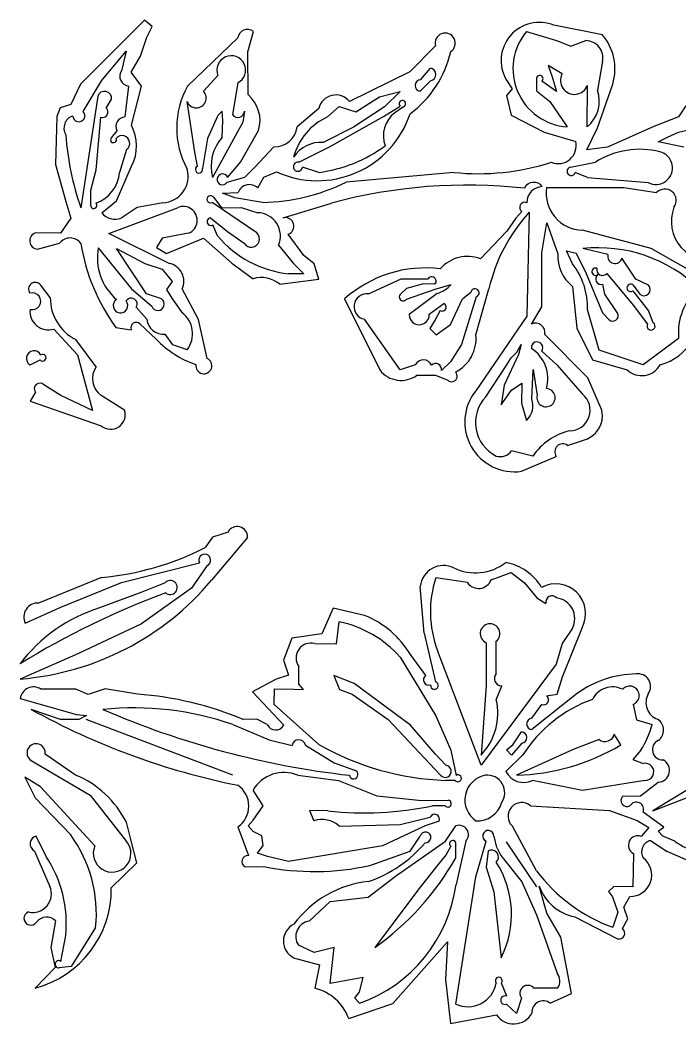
# Model space of a CAD drawing. Extents: x 0.1 to 7.7, y 0.72 to 10.33.
# Drawn here: x 0.104 to 1.913, y 2.242 to 4.994 of the extents above; entities that cross this region are included whole.
import ezdxf

# ---------------------------------------------------------------- set-up
doc = ezdxf.new("R2010")
doc.units = 0

msp = doc.modelspace()

# ---------------------------------------------------------------- linework, layer by layer
at = {"layer": 'Default', "color": 162, "linetype": 'CONTINUOUS'}
for p, q in [((0.445302, 4.993938), (0.270233, 4.818265)), ((0.46648, 4.976755), (0.445302, 4.993938)), ((0.451779, 4.947134), (0.46648, 4.976755)), ((0.728173, 4.907059), (0.744062, 4.962433)), ((1.492392, 4.962761), (1.575241, 4.938208)), ((1.700721, 4.953571), (1.567897, 4.979733)), ((0.434343, 4.895222), (0.451779, 4.947134)), ((0.701317, 4.944822), (0.563404, 4.813112)), ((1.575241, 4.938208), (1.614415, 4.922598)), ((1.614415, 4.922598), (1.655479, 4.937516)), ((0.327147, 4.827753), (0.395067, 4.908362)), ((0.395067, 4.908362), (0.381935, 4.854727)), ((0.729167, 4.789552), (0.728173, 4.907059)), ((1.243036, 4.923607), (1.172949, 4.852226)), ((0.408321, 4.850902), (0.434343, 4.895222)), ((1.701389, 4.880881), (1.6875, 4.801864)), ((0.436862, 4.812927), (0.408321, 4.850902)), ((1.172949, 4.852226), (1.007387, 4.770488)), ((1.20191, 4.830475), (1.228987, 4.862034)), ((1.552063, 4.869099), (1.563128, 4.838761)), ((1.590093, 4.846304), (1.552063, 4.869099)), ((0.270233, 4.818265), (0.243275, 4.762793)), ((0.277113, 4.743203), (0.327147, 4.827753)), ((0.606668, 4.799291), (0.64672, 4.842169)), ((0.701389, 4.821831), (0.686607, 4.735027)), ((1.229759, 4.827687), (1.201389, 4.798626)), ((1.4375, 4.829635), (1.453118, 4.805012)), ((1.519883, 4.835042), (1.520006, 4.800229)), ((1.575214, 4.797863), (1.534956, 4.826209)), ((1.563128, 4.838761), (1.575214, 4.797863)), ((1.686872, 4.698266), (1.729167, 4.818663)), ((0.401737, 4.813138), (0.391109, 4.728762)), ((0.409286, 4.705998), (0.436862, 4.812927)), ((1.089674, 4.783385), (1.146452, 4.79775)), ((1.146452, 4.79775), (1.103622, 4.756543)), ((1.453118, 4.805012), (1.437342, 4.787191)), ((1.520006, 4.800229), (1.556332, 4.771003)), ((1.659013, 4.700877), (1.659722, 4.814721)), ((0.243275, 4.762793), (0.21425, 4.753494)), ((0.317484, 4.785113), (0.270833, 4.479181)), ((0.340278, 4.752561), (0.354965, 4.777513)), ((0.583037, 4.6319), (0.562267, 4.77058)), ((1.024625, 4.742746), (1.089674, 4.783385)), ((1.437342, 4.787191), (1.450835, 4.733008)), ((1.556332, 4.771003), (1.604167, 4.701404)), ((1.946644, 4.784321), (1.909563, 4.729042)), ((0.21425, 4.753494), (0.204835, 4.72978)), ((0.658579, 4.74382), (0.646418, 4.732751)), ((0.659722, 4.719094), (0.658579, 4.74382)), ((0.719522, 4.744632), (0.715278, 4.714457)), ((0.923373, 4.751226), (0.863987, 4.700883)), ((0.946812, 4.728738), (0.979293, 4.757077)), ((0.979293, 4.757077), (1.024625, 4.742746)), ((1.103622, 4.756543), (1.018641, 4.700465)), ((1.100519, 4.729487), (1.14644, 4.758334)), ((1.155519, 4.756458), (1.131324, 4.73985)), ((1.909131, 4.687072), (2.159475, 4.742758)), ((0.204835, 4.72978), (0.201389, 4.59833)), ((0.3125, 4.583667), (0.325515, 4.727368)), ((0.646418, 4.732751), (0.618056, 4.669464)), ((0.715278, 4.714457), (0.631944, 4.562515)), ((0.658543, 4.673054), (0.659722, 4.719094)), ((0.952162, 4.646386), (1.100519, 4.729487)), ((1.450835, 4.733008), (1.540874, 4.686655)), ((1.909563, 4.729042), (1.842044, 4.702268)), ((0.36907, 4.690512), (0.354008, 4.67117)), ((0.70829, 4.60419), (0.757973, 4.691206)), ((1.018641, 4.700465), (0.93507, 4.658768)), ((1.540874, 4.686655), (1.627585, 4.660747)), ((1.657996, 4.638245), (1.686872, 4.698266)), ((1.842044, 4.702268), (1.715147, 4.645848)), ((1.879292, 4.672635), (1.909131, 4.687072)), ((0.618056, 4.669464), (0.604363, 4.587504)), ((1.853635, 4.660454), (1.879292, 4.672635)), ((1.924074, 4.645855), (1.853635, 4.660454)), ((0.395833, 4.638834), (0.37691, 4.576037)), ((0.590278, 4.593456), (0.583037, 4.6319)), ((0.799726, 4.646529), (0.747966, 4.590681)), ((0.868377, 4.604178), (0.952162, 4.646386)), ((1.715147, 4.645848), (1.657996, 4.638245)), ((0.201389, 4.59833), (0.229441, 4.496485)), ((0.673242, 4.56221), (0.70829, 4.60419)), ((1.613701, 4.590695), (1.682201, 4.604718)), ((0.297887, 4.527492), (0.3125, 4.583667)), ((0.368281, 4.498872), (0.409722, 4.593514)), ((0.747966, 4.590681), (0.719122, 4.562183)), ((0.772373, 4.563326), (0.807255, 4.578072)), ((0.923611, 4.576404), (0.878345, 4.590292)), ((1.29296, 4.576404), (0.998142, 4.549589)), ((1.659781, 4.562458), (1.62624, 4.576404)), ((0.719122, 4.562183), (0.671297, 4.548626)), ((0.755843, 4.534007), (0.772373, 4.563326)), ((1.659781, 4.562458), (1.826389, 4.548626)), ((0.29792, 4.486667), (0.297887, 4.527492)), ((0.658879, 4.519489), (0.701802, 4.521488)), ((0.692646, 4.506959), (0.658879, 4.519489)), ((1.547467, 4.534777), (1.759253, 4.534737)), ((1.759253, 4.534737), (1.849426, 4.520848)), ((0.229441, 4.496485), (0.243245, 4.451191)), ((0.328134, 4.465941), (0.368281, 4.498872)), ((0.495875, 4.49307), (0.425594, 4.480087)), ((0.752927, 4.410759), (0.630379, 4.493702)), ((0.635083, 4.507198), (0.656757, 4.478963)), ((0.769044, 4.493939), (0.692646, 4.506959)), ((0.825866, 4.452106), (0.957936, 4.492359)), ((0.347482, 4.409007), (0.535392, 4.479667)), ((0.425594, 4.480087), (0.381001, 4.450789)), ((0.656757, 4.478963), (0.71025, 4.480149)), ((0.71025, 4.480149), (0.755859, 4.465962)), ((1.480195, 4.469021), (1.462986, 4.450735)), ((1.499977, 4.467028), (1.493614, 4.182058)), ((0.243245, 4.451191), (0.215021, 4.409512)), ((0.626603, 4.451946), (0.673201, 4.414518)), ((0.645751, 4.40238), (0.632894, 4.432254)), ((1.462986, 4.450735), (1.438416, 4.415353)), ((1.534722, 4.355699), (1.547933, 4.438023)), ((1.547933, 4.438023), (1.578708, 4.353513)), ((0.215021, 4.409512), (0.146896, 4.410398)), ((0.513013, 4.327048), (0.347482, 4.409007)), ((0.566118, 4.409435), (0.49351, 4.396209)), ((0.673201, 4.414518), (0.718879, 4.381958)), ((0.882168, 4.348369), (0.839257, 4.406579)), ((1.438416, 4.415353), (1.366084, 4.339388)), ((1.834006, 4.36807), (1.646023, 4.417639)), ((0.151974, 4.366348), (0.212007, 4.381958)), ((0.49351, 4.396209), (0.477942, 4.370579)), ((0.506007, 4.354153), (0.606775, 4.396023)), ((0.606775, 4.396023), (0.685099, 4.327369)), ((0.812822, 4.376676), (0.854067, 4.326512)), ((0.318607, 4.369789), (0.409512, 4.257214)), ((0.368621, 4.36808), (0.446315, 4.326763)), ((0.451049, 4.243491), (0.368621, 4.36808)), ((0.477942, 4.370579), (0.506007, 4.354153)), ((0.910277, 4.325592), (0.882168, 4.348369)), ((1.534722, 4.208182), (1.534722, 4.355699)), ((1.618403, 4.326135), (1.602434, 4.361501)), ((1.602434, 4.361501), (1.629158, 4.354834)), ((1.629158, 4.354834), (1.656519, 4.299247)), ((1.715892, 4.350885), (1.6469, 4.367407)), ((1.993703, 4.276929), (1.834006, 4.36807)), ((0.446315, 4.326763), (0.493704, 4.310777)), ((0.685099, 4.327369), (0.742835, 4.284734)), ((0.854067, 4.326512), (0.881816, 4.298505)), ((0.923624, 4.284102), (0.910277, 4.325592)), ((1.792556, 4.284092), (1.754307, 4.341549)), ((0.493704, 4.310777), (0.521485, 4.276962)), ((0.881816, 4.298505), (0.840278, 4.298625)), ((1.656519, 4.299247), (1.700814, 4.191167)), ((1.713334, 4.299524), (1.785344, 4.212085)), ((0.186981, 4.23326), (0.16026, 4.267769)), ((0.521485, 4.276962), (0.506019, 4.255391)), ((0.816539, 4.269825), (0.923624, 4.284102)), ((1.059306, 4.243316), (1.149167, 4.284736)), ((1.149167, 4.284736), (1.223111, 4.284736)), ((1.209897, 4.270847), (1.163265, 4.257987)), ((1.241737, 4.270098), (1.209897, 4.270847)), ((1.242535, 4.255998), (1.285767, 4.268943)), ((1.707264, 4.242858), (1.701955, 4.270013)), ((1.785345, 4.267644), (1.803661, 4.242103)), ((1.827418, 4.26719), (1.792556, 4.284092)), ((0.409512, 4.257214), (0.465472, 4.20933)), ((0.491511, 4.229993), (0.451049, 4.243491)), ((0.506019, 4.255391), (0.520174, 4.231844)), ((0.592985, 4.172967), (0.548611, 4.256856)), ((1.163265, 4.257987), (1.147971, 4.243736)), ((1.163943, 4.22918), (1.242535, 4.255998)), ((1.248059, 4.244039), (1.170857, 4.186859)), ((1.316907, 4.229651), (1.340482, 4.248979)), ((1.354167, 4.130874), (1.389532, 4.25683)), ((1.618808, 4.263819), (1.630919, 4.149781)), ((1.743179, 4.189634), (1.707264, 4.242858)), ((1.827006, 4.198141), (1.785068, 4.251808)), ((0.520174, 4.231844), (0.547621, 4.192227)), ((0.994018, 4.229701), (1.090327, 4.034688)), ((1.226154, 4.187737), (1.265801, 4.216941)), ((1.284661, 4.159677), (1.316907, 4.229651)), ((1.355001, 4.235554), (1.314602, 4.104846)), ((1.785344, 4.212085), (1.824269, 4.160402)), ((0.45139, 4.173811), (0.422651, 4.206529)), ((1.255916, 4.197787), (1.242521, 4.172608)), ((1.506303, 4.160657), (1.534722, 4.208182)), ((1.691452, 4.089266), (1.659722, 4.20042)), ((1.700814, 4.191167), (1.719053, 4.172597)), ((1.840278, 4.164383), (1.827006, 4.198141)), ((0.477722, 4.118854), (0.432923, 4.160924)), ((0.617029, 4.066343), (0.592985, 4.172967)), ((1.145833, 4.034735), (1.04855, 4.173682)), ((1.242521, 4.172608), (1.227966, 4.148266)), ((1.244617, 4.131034), (1.284661, 4.159677)), ((1.493614, 4.182058), (1.353399, 3.977798)), ((0.196429, 4.14682), (0.261625, 4.075975)), ((0.367112, 4.151166), (0.4084, 4.145097)), ((0.522925, 4.103256), (0.501802, 4.132917)), ((1.227966, 4.148266), (1.244617, 4.131034)), ((1.660397, 4.013235), (1.542918, 4.132204)), ((1.630919, 4.149781), (1.674028, 4.062176)), ((0.312984, 4.043696), (0.257248, 4.117828)), ((0.5625, 4.090291), (0.522925, 4.103256)), ((1.314602, 4.104846), (1.28441, 4.057174)), ((1.466038, 4.083367), (1.478458, 4.104707)), ((1.478458, 4.104707), (1.470372, 4.076758)), ((1.909722, 4.121343), (1.8125, 4.048624)), ((0.261625, 4.075975), (0.302963, 3.923624)), ((1.470372, 4.076758), (1.431631, 3.992856)), ((1.4508, 4.068183), (1.466038, 4.083367)), ((1.534384, 4.086401), (1.575733, 4.049043)), ((1.8125, 4.048624), (1.691452, 4.089266)), ((0.131944, 4.048624), (0.159493, 4.062228)), ((1.187707, 4.048875), (1.145833, 4.034735)), ((1.28441, 4.057174), (1.259445, 4.033513)), ((1.380917, 3.961462), (1.436833, 4.046494)), ((1.436833, 4.046494), (1.4508, 4.068183)), ((1.575733, 4.049043), (1.646078, 3.968471)), ((1.674028, 4.062176), (1.769045, 4.034735)), ((1.1923, 4.020381), (1.243117, 4.020781)), ((1.243117, 4.020781), (1.276905, 4.006957)), ((1.506944, 3.955161), (1.510571, 4.036201)), ((1.510571, 4.036201), (1.521532, 3.964855)), ((0.215754, 3.964477), (0.169146, 3.994073)), ((1.431631, 3.992856), (1.422779, 3.939138)), ((1.451312, 3.979099), (1.479672, 3.99815)), ((1.479672, 3.99815), (1.479167, 3.944195)), ((1.69957, 3.924278), (1.660397, 4.013235)), ((0.146307, 3.974322), (0.131944, 3.949244)), ((0.302963, 3.923624), (0.215754, 3.964477)), ((0.390353, 3.924553), (0.326364, 3.964416)), ((1.422779, 3.939138), (1.451312, 3.979099)), ((0.131944, 3.949244), (0.326389, 3.881957)), ((1.479167, 3.944195), (1.492595, 3.896612)), ((1.604815, 3.828135), (1.646439, 3.841654)), ((1.509962, 3.798399), (1.451881, 3.812906)), ((1.479167, 3.756956), (1.57413, 3.797955)), ((0.674247, 3.590276), (0.63212, 3.57656)), ((0.63212, 3.57656), (0.611839, 3.54777)), ((0.727587, 3.575767), (0.628897, 3.458121)), ((0.382666, 3.451912), (0.596004, 3.506358)), ((0.617435, 3.498958), (0.573809, 3.436848)), ((1.395604, 3.45951), (1.450646, 3.479724)), ((1.450646, 3.479724), (1.48688, 3.451553)), ((0.327394, 3.465928), (0.154996, 3.395844)), ((0.215944, 3.384394), (0.382666, 3.451912)), ((0.501663, 3.4514), (0.438167, 3.426049)), ((1.211916, 3.313118), (1.201389, 3.441327)), ((1.330889, 3.451823), (1.244139, 3.465289)), ((1.48688, 3.451553), (1.520833, 3.409654)), ((0.438167, 3.426049), (0.322127, 3.382345)), ((0.573809, 3.436848), (0.436886, 3.338867)), ((1.520833, 3.409654), (1.545701, 3.394834)), ((0.1182, 3.340288), (0.215944, 3.384394)), ((0.962705, 3.382127), (0.931918, 3.311591)), ((1.048727, 3.361702), (0.962705, 3.382127)), ((0.436886, 3.338867), (0.263999, 3.257704)), ((0.971755, 3.284031), (0.978765, 3.34464)), ((0.931918, 3.311591), (0.849058, 3.299131)), ((1.211916, 3.313118), (1.243056, 3.179861)), ((1.618446, 3.326901), (1.590036, 3.284453)), ((1.591192, 3.193143), (1.645833, 3.329801)), ((0.849058, 3.299131), (0.826389, 3.239403)), ((0.912346, 3.284733), (0.971755, 3.284031)), ((1.381944, 3.287164), (1.381944, 3.169292)), ((1.409722, 3.202774), (1.409722, 3.291089)), ((1.590036, 3.284453), (1.573549, 3.228527)), ((0.263999, 3.257704), (0.104167, 3.18751)), ((1.146239, 3.247441), (1.244084, 3.086836)), ((1.216302, 3.197452), (1.174271, 3.254311)), ((1.368056, 2.951398), (1.24859, 3.26593)), ((0.826389, 3.239403), (0.840518, 3.198256)), ((0.868363, 3.173378), (0.868056, 3.221783)), ((1.573549, 3.228527), (1.368056, 2.951398)), ((0.840518, 3.198256), (0.806156, 3.18751)), ((0.964283, 3.196763), (0.980118, 3.159115)), ((1.020197, 3.17522), (0.964283, 3.196763)), ((1.576297, 3.145756), (1.591192, 3.193143)), ((0.806156, 3.18751), (0.741325, 3.152288)), ((0.881105, 3.159164), (0.868363, 3.173378)), ((1.174258, 3.060788), (1.020197, 3.17522)), ((1.381944, 3.169292), (1.368056, 2.979176)), ((1.409722, 3.130613), (1.424572, 3.168504)), ((0.25694, 3.159732), (0.161535, 3.159732)), ((0.291226, 3.145025), (0.25694, 3.159732)), ((0.337396, 3.161049), (0.291226, 3.145025)), ((0.426168, 3.145843), (0.337396, 3.161049)), ((0.741325, 3.152288), (0.827389, 3.060737)), ((0.801144, 3.117401), (0.802027, 3.16076)), ((0.802027, 3.16076), (0.855405, 3.159732)), ((0.855405, 3.159732), (0.881105, 3.159164)), ((0.980118, 3.159115), (1.014251, 3.145916)), ((1.014251, 3.145916), (1.113252, 3.076805)), ((1.632605, 3.14847), (1.507144, 3.048862)), ((1.547602, 3.141459), (1.576297, 3.145756)), ((0.104167, 3.133915), (0.258442, 3.090288)), ((0.923014, 3.008265), (0.801144, 3.117401)), ((1.507553, 3.079751), (1.534315, 3.117439)), ((1.784659, 3.117999), (1.794472, 3.076027)), ((0.215323, 3.076354), (0.134737, 3.104177)), ((0.258442, 3.090288), (0.285894, 3.08797)), ((0.285894, 3.08797), (0.265148, 3.076399)), ((1.244084, 3.086836), (1.28527, 2.99227)), ((0.265148, 3.076399), (0.215323, 3.076354)), ((0.6875, 2.92362), (0.285197, 3.076773)), ((0.687825, 3.062513), (0.786755, 3.020843)), ((0.75325, 3.077427), (0.715507, 3.076399)), ((0.781986, 3.06251), (0.75325, 3.077427)), ((1.113252, 3.076805), (1.256944, 2.92362)), ((1.242484, 2.982863), (1.174258, 3.060788)), ((1.794472, 3.076027), (1.837483, 3.063162)), ((1.455459, 3.007475), (1.478987, 3.042584)), ((1.750994, 3.006757), (1.733265, 3.036273)), ((0.786755, 3.020843), (0.849828, 3.00538)), ((0.886355, 3.006484), (0.965156, 2.957729)), ((1.437747, 2.993269), (1.455459, 3.007475)), ((1.479559, 3.011843), (1.451389, 2.979176)), ((1.691467, 3.021867), (1.620137, 2.993988)), ((2.159829, 3.020957), (1.838668, 2.826323)), ((0.256533, 2.924258), (0.172951, 2.981087)), ((1.271316, 2.951056), (1.242484, 2.982863)), ((1.28527, 2.99227), (1.299354, 2.923168)), ((1.436044, 2.93394), (1.482744, 2.97976)), ((1.451389, 2.979176), (1.437747, 2.993269)), ((1.620137, 2.993988), (1.465278, 2.92362)), ((1.80638, 2.992901), (1.783837, 2.966751)), ((0.134315, 2.964325), (0.296155, 2.868731)), ((0.965156, 2.957729), (1.020666, 2.937509)), ((1.783837, 2.966751), (1.812045, 2.955906)), ((0.117096, 2.918486), (0.145946, 2.861688)), ((0.160301, 2.892224), (0.117096, 2.918486)), ((0.865257, 2.92362), (0.977565, 2.909732)), ((1.838668, 2.826323), (2.076259, 2.917331)), ((0.309062, 2.729775), (0.160301, 2.892224)), ((0.977565, 2.909732), (1.081991, 2.867147)), ((1.297178, 2.909732), (1.270833, 2.909732)), ((1.645833, 2.881954), (1.508696, 2.909732)), ((1.816791, 2.909338), (1.645833, 2.881954)), ((1.805036, 2.86737), (1.853797, 2.904715)), ((0.296155, 2.868731), (0.396297, 2.742436)), ((0.770946, 2.840167), (0.743056, 2.883184)), ((1.081991, 2.867147), (1.205214, 2.854176)), ((1.756028, 2.866023), (1.805036, 2.86737)), ((0.145946, 2.861688), (0.243277, 2.759945)), ((0.742926, 2.800805), (0.770946, 2.840167)), ((1.205214, 2.854176), (1.278602, 2.855039)), ((1.269595, 2.840287), (1.235106, 2.840287)), ((1.503672, 2.840287), (1.720115, 2.826869)), ((0.897652, 2.827273), (0.909629, 2.798722)), ((0.948382, 2.826398), (0.897652, 2.827273)), ((1.146413, 2.788343), (1.228557, 2.809168)), ((1.720115, 2.826869), (1.795772, 2.799625)), ((1.869461, 2.781433), (1.812122, 2.822216)), ((0.409021, 2.744236), (0.395518, 2.794901)), ((0.701389, 2.782385), (0.730117, 2.703669)), ((0.729305, 2.784855), (0.742926, 2.800805)), ((0.743618, 2.769711), (0.729305, 2.784855)), ((0.979382, 2.784539), (1.146413, 2.788343)), ((1.215088, 2.784732), (1.097677, 2.729879)), ((1.253294, 2.797591), (1.215088, 2.784732)), ((1.270742, 2.74298), (1.29878, 2.784885)), ((1.51992, 2.661753), (1.453822, 2.784065)), ((1.795772, 2.799625), (1.827901, 2.780826)), ((1.827901, 2.780826), (1.807415, 2.75599)), ((1.853809, 2.770404), (1.869461, 2.781433)), ((0.175582, 2.700735), (0.148682, 2.757157)), ((0.766742, 2.757974), (0.743618, 2.769711)), ((0.770833, 2.731469), (0.766742, 2.757974)), ((1.17374, 2.715431), (1.201245, 2.75679)), ((1.4027, 2.756938), (1.409426, 2.729531)), ((1.866073, 2.756844), (1.853809, 2.770404)), ((1.899733, 2.743064), (1.866073, 2.756844)), ((0.424003, 2.68323), (0.409021, 2.744236)), ((0.755267, 2.709933), (0.770833, 2.731469)), ((1.097677, 2.729879), (0.840278, 2.687509)), ((1.133475, 2.646651), (1.270742, 2.74298)), ((1.284826, 2.729289), (1.271862, 2.704916)), ((1.298916, 2.69775), (1.29919, 2.734774)), ((1.326418, 2.743094), (1.299488, 2.624059)), ((1.354167, 2.645375), (1.381944, 2.743151)), ((1.409426, 2.729531), (1.422689, 2.703479)), ((1.520833, 2.618064), (1.437374, 2.740912)), ((1.832953, 2.744797), (1.878289, 2.71498)), ((0.143806, 2.715951), (0.185872, 2.619013)), ((0.782375, 2.701398), (0.755267, 2.709933)), ((0.840278, 2.687509), (0.782375, 2.701398)), ((1.063145, 2.676538), (1.17374, 2.715431)), ((1.271862, 2.704916), (1.256953, 2.687019)), ((1.387265, 2.71623), (1.381859, 2.671898)), ((1.422689, 2.703479), (1.479423, 2.631653)), ((1.785592, 2.70923), (1.784086, 2.617596)), ((0.354167, 2.614813), (0.424003, 2.68323)), ((0.720924, 2.672706), (0.771758, 2.673647)), ((1.256953, 2.687019), (1.200764, 2.617094)), ((1.381859, 2.671898), (1.403376, 2.604294)), ((1.058118, 2.589277), (1.133475, 2.646651)), ((1.298491, 2.296528), (1.354167, 2.645375)), ((1.200764, 2.617094), (1.076389, 2.451397)), ((1.479423, 2.631653), (1.519966, 2.540814)), ((1.54836, 2.54539), (1.527462, 2.619798)), ((1.731681, 2.619042), (1.717083, 2.604829)), ((1.784086, 2.617596), (1.731681, 2.619042)), ((0.953915, 2.577377), (1.058118, 2.589277)), ((1.403376, 2.604294), (1.423611, 2.423619)), ((1.717083, 2.604829), (1.728705, 2.590617)), ((1.728705, 2.590617), (1.743056, 2.548248)), ((1.759059, 2.561841), (1.775898, 2.591251)), ((0.896455, 2.524055), (0.953915, 2.577377)), ((1.770833, 2.530372), (1.759059, 2.561841)), ((1.519966, 2.540814), (1.576389, 2.381182)), ((1.587208, 2.479808), (1.54836, 2.54539)), ((1.624744, 2.53546), (1.742519, 2.475219)), ((1.743056, 2.548248), (1.729167, 2.506952)), ((0.201668, 2.524289), (0.188531, 2.451936)), ((0.311397, 2.506397), (0.244081, 2.399774)), ((1.755917, 2.503193), (1.770833, 2.530372)), ((0.216307, 2.413366), (0.229167, 2.484393)), ((1.616213, 2.32574), (1.587208, 2.479808)), ((0.188531, 2.451936), (0.200401, 2.396369)), ((0.910152, 2.437502), (0.867196, 2.45755)), ((0.965014, 2.451626), (0.910152, 2.437502)), ((0.954206, 2.35317), (0.965014, 2.451626)), ((1.126236, 2.297711), (1.276433, 2.46698)), ((1.276433, 2.46698), (1.270833, 2.364202)), ((0.854171, 2.423619), (0.925292, 2.404327)), ((0.200401, 2.396369), (0.145833, 2.340285)), ((0.244081, 2.399774), (0.211684, 2.395543)), ((0.925292, 2.404327), (0.912723, 2.339646)), ((1.044806, 2.36909), (0.954206, 2.35317)), ((1.034408, 2.330113), (1.044806, 2.36909)), ((1.270833, 2.364202), (1.284524, 2.243301)), ((1.438459, 2.31765), (1.423708, 2.354085)), ((1.578, 2.34021), (1.512671, 2.340285)), ((1.021874, 2.313049), (1.034408, 2.330113)), ((1.034722, 2.298618), (1.021874, 2.313049)), ((1.479167, 2.312789), (1.465278, 2.270841)), ((1.557759, 2.298618), (1.616213, 2.32574)), ((1.005403, 2.256882), (1.126236, 2.297711)), ((1.465278, 2.270841), (1.438168, 2.296271)), ((1.284524, 2.243301), (1.410301, 2.267219))]:
    msp.add_line(p, q, dxfattribs=at)
for centre, radius, start, end in [((1.527786, 4.88289), 0.104822, 67.501151, 210.534111), ((0.727397, 4.9422), 0.026212, 50.522885, 174.25907), ((1.269784, 4.930657), 0.027662, 302.686146, 554.765683), ((1.615107, 4.860663), 0.159634, 140.239786, 266.070322), ((1.590575, 4.859894), 0.144595, 343.432198, 400.380501), ((1.654715, 4.889971), 0.047551, 348.978684, 449.079321), ((0.99809, 4.97279), 0.294002, 306.621948, 347.144272), ((0.683283, 4.856807), 0.039385, 297.368641, 561.818495), ((0.404434, 4.839931), 0.026929, 146.670796, 264.251827), ((1.227184, 4.844811), 0.017317, 278.549299, 444.0254), ((1.624028, 4.828573), 0.038288, 152.413468, 338.790937), ((1.203445, 4.814521), 0.016027, 95.498221, 262.628275), ((1.528813, 4.833002), 0.009159, 312.128514, 527.133061), ((0.335897, 4.779699), 0.019193, 353.460591, 523.61399), ((0.769302, 4.698376), 0.235709, 150.871426, 208.674079), ((0.587405, 4.780392), 0.026985, 201.322272, 404.454589), ((0.668418, 4.718366), 0.093583, 343.128828, 409.522832), ((0.969938, 4.740975), 0.04768, 38.241671, 167.585058), ((1.599068, 4.772298), 0.093243, 310.006871, 378.486794), ((1.152473, 4.764621), 0.008713, 290.466377, 586.184768), ((0.265229, 4.731781), 0.016483, 183.125165, 403.862371), ((0.330546, 4.741341), 0.014852, 250.199023, 409.060793), ((0.701603, 4.744837), 0.01792, 213.191377, 359.344468), ((0.919175, 4.821666), 0.268075, 245.323223, 341.550274), ((1.18092, 4.676124), 0.080752, 127.893082, 199.432734), ((0.259272, 4.697511), 0.034985, 107.467751, 210.626634), ((0.394121, 4.701552), 0.027376, 96.31799, 203.783002), ((0.304673, 4.64935), 0.118966, 332.008726, 388.435481), ((1.019149, 4.574068), 0.170749, 115.064755, 165.066363), ((1.013575, 4.738111), 0.786581, 184.259532, 199.219221), ((0.801625, 4.709448), 0.062947, 268.270902, 352.179908), ((0.360263, 4.66599), 0.008121, 140.370233, 386.574205), ((0.383811, 4.656188), 0.021112, 304.714166, 500.477952), ((0.746285, 4.593471), 0.118457, 137.791773, 195.148983), ((0.92999, 4.568102), 0.090808, 86.79313, 146.61486), ((1.579877, 4.649443), 0.049029, 247.153127, 373.329856), ((0.874697, 4.959688), 0.386393, 277.272622, 306.54359), ((1.803048, 4.412907), 0.226705, 75.822296, 122.212129), ((1.847472, 4.588756), 0.045331, 242.284797, 435.822296), ((0.865903, 4.591881), 0.012543, 78.622864, 352.724498), ((1.360684, 5.227073), 0.654185, 264.05782, 287.816122), ((0.279444, 4.584365), 0.097822, 289.42735, 355.116266), ((0.492526, 4.565663), 0.072671, 272.641139, 375.658145), ((0.594826, 4.584576), 0.009977, 117.119985, 377.070743), ((0.659194, 4.55729), 0.014884, 19.300669, 324.401356), ((1.615169, 4.579337), 0.011452, 97.365218, 345.159489), ((0.733135, 4.509132), 0.033681, 47.60721, 158.47833), ((0.75761, 5.040407), 0.546587, 271.198675, 296.107867), ((1.330676, 3.10392), 1.437602, 83.763369, 105.027284), ((1.512798, 4.520196), 0.028941, 36.684757, 153.712548), ((1.538254, 4.492495), 0.045047, 92.8596, 179.047472), ((1.648879, 4.520072), 0.102473, 171.749502, 268.402742), ((1.872096, 4.49981), 0.030928, 322.792407, 497.138436), ((0.30631, 4.485878), 0.008427, 174.628473, 407.714054), ((0.626316, 4.502686), 0.00986, 27.235402, 294.333601), ((1.487807, 4.48054), 0.013806, 66.944315, 236.543092), ((0.364762, 4.493937), 0.046102, 217.391033, 290.62367), ((0.551383, 4.444826), 0.038335, 292.604039, 474.653067), ((0.754102, 4.402027), 0.063959, 336.648972, 448.425692), ((1.844743, 4.151762), 0.467179, 137.559013, 167.00301), ((1.99946, 4.442725), 0.109666, 159.513426, 343.907241), ((0.627383, 4.441344), 0.01063, 94.206643, 301.225554), ((0.831056, 4.4289), 0.023779, 290.172803, 462.607848), ((0.152993, 4.388783), 0.022458, 105.753766, 267.397211), ((0.737904, 4.393993), 0.022512, 212.316712, 408.138126), ((0.24116, 4.360385), 0.036267, 35.139954, 143.498818), ((0.796703, 4.466147), 0.532692, 189.16944, 216.249232), ((0.871513, 4.59142), 0.294456, 219.940923, 263.910821), ((0.465588, 4.341977), 0.149589, 169.28478, 229.672909), ((1.684753, 4.347112), 0.106237, 176.546087, 231.630735), ((1.6898, 3.974102), 0.395637, 45.862674, 96.224995), ((1.735119, 4.346297), 0.019767, 166.57931, 346.102719), ((0.502954, 4.277824), 0.050241, 335.332318, 438.450234), ((1.330735, 4.2472), 0.098733, 69.020716, 138.96403), ((1.46882, 4.207323), 0.191027, 357.929052, 398.459764), ((1.21587, 3.981826), 0.332656, 83.025902, 131.829003), ((1.68212, 4.30403), 0.010133, 71.823409, 308.844178), ((1.697252, 4.284126), 0.014876, 126.152782, 288.431147), ((1.701148, 4.310244), 0.01623, 167.858159, 318.663585), ((0.145691, 4.256488), 0.018426, 37.750939, 217.07159), ((0.76584, 4.20883), 0.079314, 50.266712, 106.861303), ((1.232907, 4.278031), 0.011871, 318.064563, 505.611854), ((1.216889, 4.332235), 0.093542, 289.464501, 317.420207), ((1.778484, 4.259843), 0.010389, 48.667344, 309.334103), ((1.814445, 4.255683), 0.017341, 231.547348, 401.572959), ((0.137615, 4.223199), 0.02315, 254.763302, 466.631466), ((1.054927, 4.208345), 0.035244, 82.862683, 259.575953), ((1.154856, 4.235251), 0.010928, 129.056983, 326.255397), ((1.35143, 4.246255), 0.011281, 288.451402, 526.02879), ((2.065977, 4.13745), 0.157083, 129.853564, 185.885264), ((0.314415, 4.23173), 0.127444, 179.312017, 243.348232), ((0.379554, 4.21112), 0.01997, 122.645522, 399.852052), ((0.408784, 4.21525), 0.016381, 327.835767, 508.053191), ((0.481861, 4.215415), 0.017482, 200.367693, 416.499046), ((1.26167, 4.206945), 0.010816, 237.855573, 427.548933), ((0.181919, 4.195384), 0.050685, 173.794622, 286.635105), ((0.504748, 4.133915), 0.072376, 322.933616, 413.675698), ((1.198519, 4.18645), 0.027665, 179.153636, 362.666808), ((1.729146, 4.183904), 0.015157, 228.24725, 382.210632), ((0.422629, 4.149962), 0.015038, 46.799623, 198.876554), ((0.497705, 4.179386), 0.04665, 186.864109, 275.03793), ((1.517182, 4.136871), 0.026156, 349.722003, 474.578171), ((1.834063, 4.155195), 0.011092, 152.000069, 415.927234), ((1.250204, 4.121682), 0.104369, 297.089724, 365.052844), ((0.672257, 4.30426), 0.268736, 223.623473, 251.341754), ((1.521665, 4.095881), 0.015864, 323.303687, 546.898452), ((1.825435, 4.184756), 0.139748, 283.822809, 331.219176), ((0.142291, 4.066792), 0.020908, 25.474352, 240.339422), ((0.16631, 4.068269), 0.009108, 221.545766, 484.386487), ((1.451479, 4.01044), 0.099707, 344.655339, 416.909092), ((0.607998, 4.046315), 0.02197, 171.27496, 425.728715), ((1.20969, 4.038083), 0.024489, 22.881651, 153.853356), ((1.243657, 4.036331), 0.016037, 349.8809, 495.327957), ((1.808422, 4.076458), 0.05737, 226.657432, 331.467602), ((0.360298, 4.010913), 0.057562, 145.28263, 233.877733), ((1.148716, 4.0803), 0.074093, 217.995644, 306.031168), ((1.287598, 4.017593), 0.015082, 224.848616, 407.782811), ((0.15815, 3.983708), 0.015111, 43.309383, 218.396439), ((1.460041, 3.892297), 0.136685, 141.278755, 278.043582), ((1.545993, 3.958945), 0.025164, 166.417397, 446.265241), ((1.610567, 3.924549), 0.056481, 269.834191, 411.044572), ((1.455471, 3.890683), 0.1028, 136.487646, 243.575123), ((1.458099, 3.936099), 0.052433, 311.14076, 381.31816), ((0.352642, 3.911858), 0.039791, 228.717268, 378.605206), ((1.631114, 3.909904), 0.069949, 282.65554, 371.858746), ((1.649178, 3.704928), 0.167684, 103.369743, 146.122358), ((1.59196, 3.810516), 0.02181, 53.884971, 215.163212), ((1.420482, 3.836226), 0.039112, 254.032014, 323.399639), ((0.699349, 3.577259), 0.028277, 356.974893, 512.590866), ((0.257313, 4.244713), 0.781932, 275.142008, 296.961853), ((0.61049, 3.513579), 0.016186, 295.406971, 566.492191), ((1.265082, 3.434681), 0.064038, 64.102082, 174.043037), ((1.35253, 3.61479), 0.136178, 244.102082, 307.639817), ((1.410588, 3.365624), 0.143544, 30.592174, 79.927733), ((0.043494, 3.949205), 0.764107, 274.554293, 320.007357), ((0.515878, 3.438451), 0.019228, 230.462293, 497.666862), ((1.527556, 3.371887), 0.298411, 161.759996, 200.797803), ((1.361232, 3.47262), 0.036787, 214.42669, 339.122147), ((1.573148, 3.36696), 0.081633, 332.922403, 478.534753), ((1.273277, 1.334903), 2.226004, 110.227544, 121.682094), ((1.562423, 3.398357), 0.017089, 41.737055, 191.894901), ((0.153165, 3.357094), 0.038794, 87.295047, 205.67143), ((1.56793, 3.35323), 0.056965, 332.470676, 442.693518), ((0.451105, 2.967142), 0.434774, 107.256799, 142.93705), ((0.955886, 3.126088), 0.253245, 30.418949, 68.493671), ((0.91558, 3.042895), 0.30829, 41.566447, 78.17334), ((1.392609, 3.311948), 0.026981, 309.366434, 606.718244), ((0.90187, 3.245048), 0.041044, 75.212281, 214.528826), ((1.225134, 3.185439), 0.01491, 126.32026, 288.379096), ((1.424953, 3.189021), 0.020521, 137.91899, 268.937723), ((1.796709, 2.920677), 0.280749, 90.782591, 125.769151), ((1.798033, 3.167036), 0.034748, 324.68952, 458.538133), ((0.141164, 3.12835), 0.037414, 57.011205, 171.446611), ((1.240265, 3.169683), 0.010553, 171.244096, 434.664547), ((1.728594, 3.10422), 0.061718, 63.219462, 153.538029), ((1.775828, 3.142281), 0.025838, 289.985347, 498.748349), ((0.362295, 2.242237), 0.905861, 67.050586, 85.956638), ((1.539458, 3.130279), 0.013832, 248.173261, 413.927132), ((1.869272, 3.123054), 0.049092, 150.870698, 249.522604), ((1.249389, 3.093277), 0.164623, 316.12374, 373.108579), ((1.801638, 2.775296), 0.378813, 109.796397, 147.333346), ((1.094395, 4.841925), 1.985123, 241.090663, 258.569231), ((0.415067, 2.275293), 0.833135, 70.889672, 95.7904), ((1.276775, 5.289256), 2.380975, 246.595696, 263.492812), ((0.805144, 3.073303), 0.025549, 204.989257, 330.53932), ((1.508492, 3.064291), 0.015488, 93.478582, 265.006981), ((1.599888, 3.126326), 0.245847, 327.131437, 345.112446), ((1.834256, 3.047659), 0.034395, 304.068311, 418.75311), ((1.478389, 3.027197), 0.015398, 274.356486, 447.775125), ((1.70774, 3.042491), 0.026271, 231.725378, 346.307289), ((0.148217, 2.985191), 0.025073, 350.579001, 596.327782), ((0.868199, 3.002382), 0.018614, 12.729863, 170.730216), ((1.297042, 3.665405), 0.756128, 240.352546, 268.013629), ((1.446508, 3.520654), 0.597329, 271.80074, 300.646914), ((1.865819, 2.99392), 0.028083, 115.966605, 272.785512), ((1.269562, 2.934493), 0.016656, 220.753581, 443.952455), ((1.817861, 2.932973), 0.023659, 267.407572, 464.230565), ((1.852612, 2.937017), 0.032324, 272.100836, 423.203884), ((0.152216, 2.672833), 0.272207, 26.643512, 67.466379), ((0.827131, 2.833971), 0.09742, 66.960696, 149.657584), ((1.018699, 2.92573), 0.011943, 190.173189, 440.52047), ((1.304726, 2.915404), 0.009442, 216.923828, 484.676378), ((1.392636, 2.855929), 0.069023, 100.723806, 236.128242), ((1.384995, 2.876058), 0.047972, 324.834694, 456.225912), ((1.484511, 2.958271), 0.054231, 206.657555, 296.484836), ((0.662368, 2.83914), 0.068875, 304.509322, 415.906329), ((1.768389, 2.854665), 0.016786, 137.419154, 297.3491), ((1.050234, 3.690266), 0.869852, 263.275712, 282.27078), ((1.277076, 2.845845), 0.00932, 216.606168, 440.576981), ((1.357983, 2.867409), 0.068895, 266.824963, 344.008796), ((1.479703, 2.811329), 0.037591, 50.384806, 226.491453), ((1.793598, 2.829931), 0.020066, 337.38938, 510.687628), ((1.240741, 2.802985), 0.013663, 336.750699, 513.089325), ((0.931984, 2.730049), 0.07222, 48.982158, 108.031934), ((1.307771, 2.760797), 0.025712, 316.488463, 470.468967), ((0.153886, 2.73565), 0.022128, 103.602806, 242.898928), ((-0.055532, 2.543739), 0.368825, 354.189016, 395.887965), ((1.215669, 2.753385), 0.01482, 266.706738, 526.719414), ((1.38756, 2.757213), 0.015142, 358.957849, 608.230454), ((1.797841, 2.731986), 0.025843, 68.254817, 241.708555), ((0.356527, 2.709599), 0.051575, 156.970625, 399.545352), ((0.941024, 2.971847), 0.359683, 289.20993, 319.570851), ((1.290461, 2.736083), 0.008827, 351.468422, 590.328127), ((1.84068, 2.713277), 0.032454, 103.772794, 209.737238), ((1.985463, 2.851465), 0.138204, 231.660815, 290.890687), ((-0.094324, 2.519076), 0.325345, 353.88036, 393.94226), ((0.728648, 2.687259), 0.016476, 84.88515, 242.04119), ((0.644163, 3.0655), 0.750961, 305.139148, 330.678784), ((1.396383, 2.699329), 0.019205, 313.487554, 478.346852), ((1.776983, 2.650164), 0.058922, 268.944186, 412.931484), ((1.36055, 1.475976), 1.342828, 45.414276, 67.321535), ((0.910664, 3.359232), 0.699516, 258.546391, 282.590486), ((1.185845, 2.542156), 0.265676, 333.501665, 392.625823), ((1.885536, 2.93714), 0.457725, 216.987549, 250.024245), ((0.139088, 2.598711), 0.050999, 257.004949, 383.458716), ((0.074263, 2.610912), 0.279931, 284.813396, 360.798307), ((1.088841, 2.343491), 0.290201, 95.828624, 143.761953), ((0.901411, 2.677497), 0.401648, 289.384804, 352.354326), ((1.651458, 2.66455), 0.131825, 199.84535, 258.308073), ((0.133698, 2.531224), 0.018802, 108.860024, 325.496986), ((0.176992, 2.500379), 0.03436, 44.097345, 144.003226), ((0.877402, 2.469178), 0.05114, 116.261139, 242.982911), ((0.90337, 2.481324), 0.043286, 99.19195, 213.313691), ((1.746005, 2.490745), 0.015912, 257.343368, 411.474214), ((0.210157, 2.40545), 0.010024, 52.159049, 278.760209), ((1.416667, 2.360395), 0.009454, 318.134362, 581.863576), ((1.550338, 2.35964), 0.033804, 324.915303, 399.587628), ((0.880346, 2.210116), 0.133515, 20.503606, 75.96592), ((1.33172, 2.368439), 0.079217, 245.19867, 349.560929), ((1.496225, 2.326163), 0.021676, 40.653332, 218.097041), ((1.433579, 2.307025), 0.011692, 65.33077, 293.108258), ((1.538479, 2.274273), 0.031055, 51.623548, 184.723342), ((1.457554, 2.2989), 0.05689, 213.840148, 331.455161)]:
    msp.add_arc(centre, radius, start, end, dxfattribs=at)

doc.saveas('drawing.dxf')
